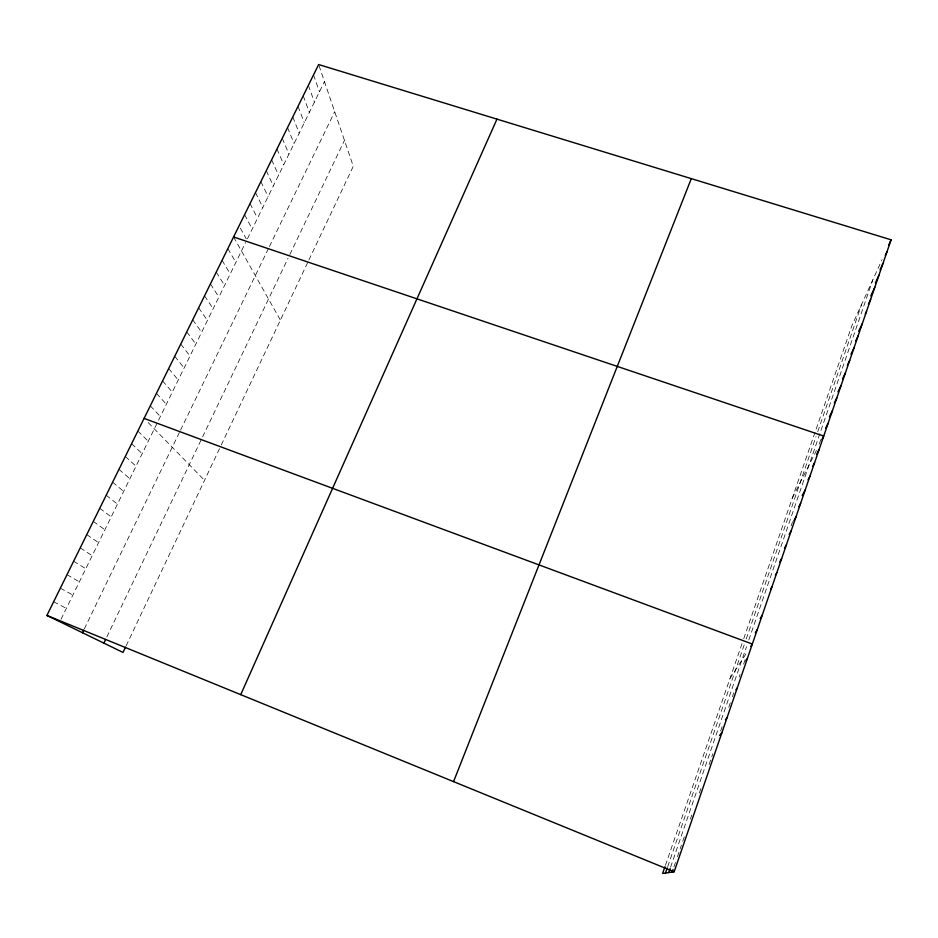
<?xml version="1.0" encoding="UTF-8"?>
<svg xmlns="http://www.w3.org/2000/svg" width="938" height="938" viewBox="0 0 938 938"><rect width="100%" height="100%" fill="white"/><g stroke="black" fill="none" stroke-linecap="round" stroke-linejoin="round"><path stroke-width="0.7" stroke-dasharray="4.69 3.52" d="M673.941 866.911L676.591 859.196M677.482 856.617L681.434 845.103M682.758 841.269L684.939 834.914M690.368 819.12L691.787 814.981M699.326 793.044L701.202 787.603M709.116 764.552L712.821 753.789M720.63 731.065L722.448 725.754M728.814 707.229L730.62 701.976M732.426 696.723L733.786 692.772M739.167 677.119L740.059 674.516M743.635 664.127L745.851 657.679M791.156 525.843L792.54 521.821M819.249 444.108L820.961 439.113M665.417 865.375L742.814 641.358M743.752 638.626L851.798 325.896L882.037 259.662M667.704 866.642L744.479 644.054M746.249 638.93L816.025 436.627M817.76 431.597L861.717 304.158M670.564 867.204L746.496 646.704M748.805 639.974L872.786 279.923M126.138 645.836L220.137 447.379M221.286 444.964L308.332 261.163M308.907 259.955L353.286 166.261L318.639 64.534M106.826 636.972L201.975 438.128M202.585 436.874L288.036 258.29M289.842 254.515L344.469 140.372M84.326 628.882L179.885 431.457M180.53 430.155L268.76 247.855M269.405 246.542L334.69 111.657M61.029 619.291L245.65 242.438M247.444 238.78L324.454 81.594M792.282 498.172L816.447 450.439M729.963 678.537L747.129 652.074M53.642 601.774L66.375 608.363M60.337 588.185L72.883 595.079M67.008 574.677L79.355 581.865M73.633 561.252L85.792 568.721M80.222 547.898L92.194 555.659M86.765 534.613L98.56 542.668M93.284 521.411L104.892 529.747M99.756 508.279L111.188 516.897M106.193 495.229L117.449 504.105M112.607 482.238L123.687 491.395M118.974 469.328L129.878 478.755M125.305 456.489L136.033 466.186M131.601 443.721L142.166 453.675M137.863 431.023L148.251 441.235M148.181 422.581L204.531 480.338M150.291 405.837L160.339 416.566M156.458 393.339L166.343 404.325M162.579 380.922L172.311 392.154M168.676 368.564L178.232 380.042M174.738 356.276L184.141 368.001M180.764 344.058L190.004 356.018M186.756 331.9L195.843 344.094M192.724 319.811L201.658 332.24M198.657 307.793L207.427 320.456M204.554 295.833L213.172 308.719M210.417 283.933L218.894 297.053M216.256 272.102L224.581 285.445M222.06 260.33L230.244 273.896M227.84 248.629L235.872 262.406M233.585 236.986L280.403 320.128M240.398 228.157L246.202 238.815M244.595 214.661L252.205 229.071M250.059 203.581L257.528 218.191M255.488 192.56L262.828 207.38M260.905 181.597L268.104 196.605M266.286 170.693L273.357 185.9M271.633 159.835L278.574 175.23M276.968 149.036L283.768 164.631M282.268 138.285L288.939 154.067M287.544 127.591L294.086 143.561M292.785 116.957L299.21 133.114M298.014 106.369L304.311 122.702M303.209 95.828L309.376 112.349M308.379 85.346L314.429 102.054M313.526 74.923L319.448 91.795"/><path stroke-width="1.41" d="M672.171 872.059L673.05 869.491M664.948 866.724L662.627 873.466L674.152 871.777L891.1 239.811L318.639 64.534L46.9 615.434L123.019 652.438L125.516 647.161M665.488 873.044L667.258 867.92M668.724 872.563L670.107 868.553M453.558 781.624L691.294 178.642M240.726 694.648L496.964 119.138M888.685 245.111L891.1 239.811M885.261 255.499L887.055 251.583M880.043 269.839L882.998 263.426M875.412 282.889L878.906 275.326M870.769 295.962L874.802 287.286M868.4 304.182L870.675 299.316M865.282 314.042L866.524 311.404M858.68 331.313L862.35 323.563M855.737 340.857L858.153 335.792M103.872 643.128L105.642 639.435M850.954 354.283L853.932 348.08M82.462 632.728L83.705 630.16M847.342 365.304L849.687 360.438M842.535 378.823L845.419 372.867M837.962 391.826L841.128 385.366M834.328 402.988L836.813 397.935M829.415 416.742L832.475 410.574M825.698 428.091L828.113 423.273M821.946 439.57L823.728 436.053L233.585 236.986M816.541 454.496L819.167 449.361M812.636 466.479L814.571 462.739M808.052 479.834L809.951 476.199M802.201 495.604L805.308 489.73M798.801 506.766L800.63 503.354M793.888 520.813L795.928 517.049M789.198 534.461L791.203 530.826M784.485 548.191L786.443 544.685M779.736 561.991L781.659 558.626M775.386 575.158L776.84 572.649M770.579 589.17L771.997 586.754M760.202 618.505L762.219 615.222M755.325 632.704L757.294 629.586M750.799 646.399L752.335 644.043L144.1 418.395M745.851 660.798L747.34 658.582M735.873 689.864L737.268 687.917M725.449 719.692L727.067 717.617M719.575 735.439L721.92 732.613M46.9 615.434L674.152 871.777"/></g></svg>
